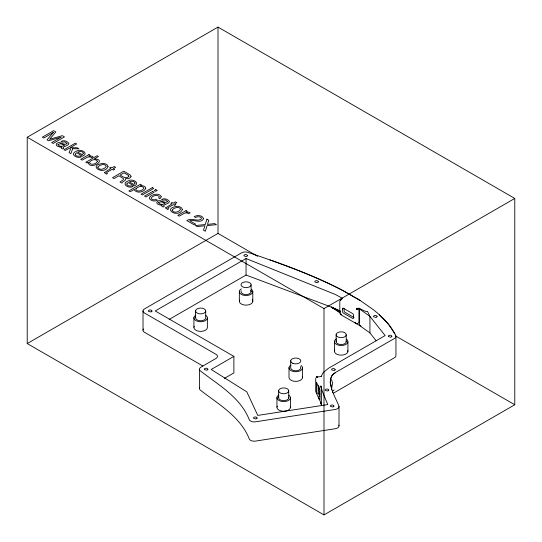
<?xml version="1.0" encoding="UTF-8"?>
<svg xmlns="http://www.w3.org/2000/svg" width="542" height="542" viewBox="0 0 542 542"><rect width="100%" height="100%" fill="white"/><g stroke="black" fill="none" stroke-linecap="round" stroke-linejoin="round"><path stroke-width="0.81" d="M356.988 308.696L357.835 309.218L356.988 308.323L356.446 309.346L356.988 308.323L357.53 309.346L356.622 308.608L356.29 309.286L357.693 308.994L356.988 308.696L356.988 309.421L356.805 308.452L357.693 309.286L356.988 308.493L356.805 309.407L356.805 308.452M320.993 386.717L320.891 385.87L321.481 389.481L321.447 388.946M330.444 379.664C330.044 389.068 335.43 397.482 338.852 405.877A5.061 2.92 0 0 1 335.281 409.454L255.526 421.812A5.081 2.934 0 0 1 251.671 421.527L250.628 421.059A5.081 2.934 0 0 1 249.279 419.745C240.445 397.272 218.534 385.064 200.445 370.938A5.054 2.92 0 0 1 200.94 367.144L216.001 358.445A5.061 2.92 0 0 0 216.001 354.319L144.49 313.032A5.061 2.92 0 0 1 144.49 308.899L241.651 252.809A5.061 2.92 0 0 1 247.748 252.342C280.16 263.155 312.463 274.767 342.842 290.526L360.362 300.58L373.621 309.916C382.476 316.968 390.775 325.241 395.741 335.552A5.068 2.927 0 0 1 394.468 338.452L335.552 372.462C331.108 374.603 329.59 379.915 330.444 384.508M320.281 401.866L321.467 404.786L321.392 389.21M341.656 299.286L341.67 299.076A1.701 1.009 58.6 0 1 341.894 298.601L342.693 298.486L335.491 294.536L246.048 258.527L155.222 310.966L233.887 356.385L233.887 372.903L224.381 378.391M321.379 388.363L321.44 388.817M340.606 299.38L341.121 299.231L340.315 299.672L341.494 299.38L340.43 300.092L341.494 299.38L340.43 299.469M321.21 376.277L323.168 372.679L328.398 368.33L385.138 335.573L369.929 316.386L367.483 311.352C364.793 312.836 355.925 304.577 358.939 309.956L358.939 322.341L358.486 323.154A1.707 0.915 63.4 0 1 358.005 323.079M318.94 386.304L318.94 390.755L319.916 394.407M317.26 376.893L316.243 377.693L317.395 377.117L316.21 377.483L317.327 376.981L316.995 376.853L316.474 377.083L321.508 376.473M330.444 380.586L331.04 379.536L331.69 379.888L332.564 383.147L331.406 389.894M330.457 379.596L331.989 375.565M356.148 323.554L357.693 323.621L356.148 323.554L340.647 314.604M356.873 308.479L356.622 309.387L356.683 308.635M321.338 388.119L321.203 387.55M357.178 323.56L356.406 323.669L357.571 323.669L356.29 323.615L357.53 323.635M340.952 314.685C341.562 313.872 339.746 314.868 341.277 314.597M317.327 376.981C315.369 377.157 318.018 376.805 316.894 377.259M340.999 299.353L340.301 299.78L340.972 299.448C340.484 300.654 340.478 299.523 341.257 299.326M321.365 388.248L321.42 388.668M341.121 299.658L340.952 299.218M332.171 375.321L335.552 372.462M332.944 390.951L334.129 389.922M341.074 299.624C340.749 300.634 340.064 299.177 341.026 299.306M357.07 323.703L356.29 323.621L356.832 323.689M316.887 377.117L316.21 377.591L317.145 376.826M333.635 393.065L394.468 357.72A5.068 2.927 0 0 0 395.945 355.484L395.945 336.209M27.222 137.248L218.006 27.1L514.778 198.44L514.778 404.752L323.994 514.9L27.222 343.56L27.222 137.248L323.994 308.588L514.778 198.44M27.222 343.56L218.006 233.412L257.572 256.258M169.138 319.448L246.048 275.045L331.711 307.219L340.125 310.986M233.887 356.385L211.211 369.475L246.854 391.907L257.775 415.416L327.774 404.569L322.402 391.595L321.02 386.839M321.203 403.634L321.467 404.786L320.288 401.71M340.979 299.496L340.315 299.889L341.23 299.421M316.88 377.212L316.44 377.523L317.172 377.056M356.683 323.649L356.873 323.588M341.026 314.59L340.315 314.014L340.979 314.502M316.46 393.316L319.956 400.843L319.956 389.82L316.46 382.293L316.46 393.316L318.168 393.052L319.929 396.859M317.05 376.954L317.111 376.927M340.999 314.55L340.525 313.716M356.751 308.662L357.178 309.407L357.07 308.689M361.019 325.898L359.4 325.403L354.746 322.314M321.277 403.878L320.993 402.943M269.95 259.903C294.767 268.778 319.462 278.283 342.842 290.526M339.976 312.917L331.711 307.219L340.139 311.176M354.116 317.598L344.773 312.151A1.728 0.996 60 0 1 344.163 311.271L343.933 308.235M356.446 308.791L357.53 308.791L357.11 308.479M335.627 309.482L331.711 307.219L340.288 311.426M340.207 312.057L331.711 307.219L340.349 311.636M340.999 314.36L340.43 313.804L341.304 314.401M340.071 311.894L331.711 307.219L340.437 311.84M331.711 307.219L339.807 311.636M342.93 290.553L360.362 300.58M395.335 335.796L514.778 404.752M202.871 366.006L144.49 332.3A5.061 2.92 0 0 1 143.508 328.974M379.285 314.665L388.478 324.218L394.881 333.886M369.929 332.903L359.4 325.403L359.4 308.879L369.929 316.386L369.929 332.903L376.223 340.843M318.208 396.751L319.394 399.671M320.993 403.099L321.467 404.786L321.44 403.356M330.444 383.052L331.209 387.022M347.91 341.86L347.91 351.494M346.23 334.915A5.061 2.92 0 0 1 338.391 337.171A5.061 2.92 0 0 1 338.919 332.124A5.061 2.92 0 0 1 346.23 334.915L346.23 341.799M339.807 300.756L339.807 313.147M339.007 406.419L339.007 425.694M336.128 334.563L336.128 341.446M334.448 341.385L334.448 351.026M332.524 391.188L332.524 392.625M323.994 308.588L323.994 514.9M318.168 385.179L318.168 393.052M315.715 378.438L315.715 392.205M302.483 368.079L302.483 377.72M290.702 360.789L290.702 367.672A5.061 2.92 0 0 0 296.664 370.721A5.061 2.92 0 0 0 300.363 366.649M290.41 397.95L290.41 407.591M289.015 367.612L289.015 377.246A6.741 3.896 0 0 0 296.156 381.372A6.741 3.896 0 0 0 302.382 376.778M288.73 391.012A5.061 2.92 0 0 1 280.892 393.268A5.061 2.92 0 0 1 281.42 388.221A5.061 2.92 0 0 1 288.73 391.012L288.73 397.896M278.629 390.66L278.629 397.543M276.948 397.482L276.948 407.117M252.796 291.86L252.796 301.494M251.109 284.916A5.061 2.92 0 0 1 243.277 287.179A5.061 2.92 0 0 1 243.805 282.131A5.061 2.92 0 0 1 251.109 284.916L251.109 291.799M246.048 258.527L246.048 275.045M239.334 291.393L239.334 301.027M218.006 27.1L218.006 233.412M207.376 318.086L207.376 327.72A6.741 3.896 0 0 1 199.429 331.318A6.741 3.896 0 0 1 194.205 326.331M205.696 311.142A5.061 2.92 0 0 1 197.857 313.405A5.061 2.92 0 0 1 198.386 308.351A5.061 2.92 0 0 1 205.696 311.142L205.696 318.025A5.061 2.92 0 0 1 199.734 320.722A5.061 2.92 0 0 1 195.818 316.982M199.47 369.332L199.47 388.6M195.594 310.79L195.594 317.673M193.914 317.612L193.914 327.253M143.013 310.884L143.013 330.159M199.808 387.422A5.054 2.92 0 0 0 200.445 390.206C218.562 404.332 240.418 416.574 249.32 439.02A5.081 2.934 0 0 0 250.587 440.328L251.671 440.802A5.081 2.934 0 0 0 255.526 441.086L335.281 428.729A5.061 2.92 0 0 0 338.852 425.152M347.815 350.559A6.741 3.896 0 0 1 340.776 355.146A6.741 3.896 0 0 1 334.739 350.098M252.213 299.665A6.741 3.896 0 0 1 246.468 305.146A6.741 3.896 0 0 1 239.625 300.105M290.316 406.656A6.741 3.896 0 0 1 283.27 411.243A6.741 3.896 0 0 1 277.24 406.195M288.988 395.314A6.741 3.896 0 0 1 288.053 400.68A6.741 3.896 0 0 1 278.724 400.355A6.741 3.896 0 0 1 278.913 394.962M301.061 365.443A6.741 3.896 0 0 1 300.119 370.809A6.741 3.896 0 0 1 290.79 370.484A6.741 3.896 0 0 1 290.979 365.091M205.953 315.451A6.741 3.896 0 0 1 205.012 320.817A6.741 3.896 0 0 1 195.689 320.491A6.741 3.896 0 0 1 195.879 315.098M346.487 339.217A6.741 3.896 0 0 1 345.552 344.59A6.741 3.896 0 0 1 336.223 344.265A6.741 3.896 0 0 1 336.413 338.865M251.373 289.225A6.741 3.896 0 0 1 250.431 294.591A6.741 3.896 0 0 1 241.109 294.265A6.741 3.896 0 0 1 241.292 288.872M288.656 397.191A5.061 2.92 0 0 1 283.371 400.633A5.061 2.92 0 0 1 278.852 396.846M346.155 341.094A5.061 2.92 0 0 1 340.877 344.536A5.061 2.92 0 0 1 336.352 340.755M250.675 290.424A5.061 2.92 0 0 1 246.366 294.543A5.061 2.92 0 0 1 241.231 290.756M161.231 196.814L159.951 198.765L158.61 197.986L159.314 196.936L159.118 196.387C156.807 194.28 152.871 195.689 151.238 197.965A2.398 1.382 0 0 0 151.564 199.07L153.921 199.89L156.062 199.456L157.404 200.235L155.581 200.818A3.99 2.304 0 0 1 153.034 200.858C142.322 197.755 158.759 190.283 161.231 196.814M104.41 172.58L106.408 174.151L107.499 173.521L106.537 172.898L106.821 172.397L112.194 169.3L113.508 170.059L114.633 169.402L113.319 168.643L115.615 167.322L114.22 166.516L111.923 167.837L110.812 167.193L109.68 167.851L110.792 168.494L104.41 172.58M165.608 207.911L167.613 209.49L168.704 208.86L167.742 208.236L168.027 207.735L173.399 204.632L174.707 205.391L175.838 204.74L174.524 203.982L176.821 202.654L175.425 201.848L173.128 203.175L172.01 202.532L170.886 203.182L171.997 203.826L165.608 207.911M75.209 154.219C75.46 156.286 78.482 156.509 80.094 155.981L81.449 156.767C77.262 159.179 69.003 154.036 76.442 151.198C80.02 148.257 89.565 153.027 82.655 156.204L76.632 152.722L75.209 154.219M126.801 184.009C127.045 186.069 130.066 186.292 131.679 185.764L133.041 186.55C128.847 188.962 120.588 183.819 128.027 180.981C131.604 178.04 141.15 182.81 134.247 185.987L128.217 182.505L126.801 184.009M342.456 308.872L342.673 312.131A1.728 0.996 60 0 0 343.282 313.012L352.815 318.513A1.728 0.996 60 0 0 353.425 318.33L353.425 314.577A1.728 0.996 60 0 0 352.815 313.689L343.282 308.188A1.728 0.996 60 0 0 342.673 308.371L342.456 308.872M66.896 143.332L66.856 143.786C63.821 145.988 59.877 140.378 56.639 143.508C54.681 146.096 59.728 147.302 61.578 147.011L61.056 147.593L61.592 148.481L62.682 148.955L63.699 148.359C60.724 146.97 68.658 145.9 68.854 143.745L68.78 143.339C67.161 141.015 63.617 139.911 61.077 141.381L62.364 142.126L64.701 141.862L66.896 143.332M167.451 201.38L167.41 201.841C164.375 204.043 160.432 198.426 157.194 201.563C155.229 204.151 160.283 205.357 162.133 205.066L161.611 205.642L162.146 206.536L163.237 207.003L164.253 206.414C161.279 205.025 169.212 203.955 169.409 201.8L169.334 201.394C167.715 199.07 164.172 197.965 161.631 199.436L162.918 200.181L165.256 199.917L167.451 201.38M151.95 311.04L151.95 311.074A1.775 1.023 0 0 1 150.778 311.955L148.501 311.318A1.775 1.023 0 0 1 149.185 310.146A1.775 1.023 0 0 1 151.32 310.207L151.95 311.04M207.871 369.298L207.871 369.332A1.775 1.023 0 0 1 206.698 370.213L204.422 369.576A1.775 1.023 0 0 1 205.106 368.404A1.775 1.023 0 0 1 207.247 368.472L207.871 369.298M247.43 255.648L247.423 255.675A1.775 1.023 0 0 1 246.251 256.562L243.975 255.919A1.775 1.023 0 0 1 244.659 254.754A1.775 1.023 0 0 1 246.8 254.815L247.43 255.648M257.077 418.017L257.071 418.051A1.775 1.023 0 0 1 255.899 418.939L253.622 418.295A1.775 1.023 0 0 1 254.306 417.13A1.775 1.023 0 0 1 256.447 417.191L257.077 418.017M318.371 281.745L318.364 281.779A1.775 1.023 0 0 1 317.192 282.667L314.916 282.023A1.775 1.023 0 0 1 315.6 280.851A1.775 1.023 0 0 1 317.741 280.919L318.371 281.745M335.159 369.63L335.152 369.664A1.775 1.023 0 0 1 333.987 370.552L331.704 369.908A1.775 1.023 0 0 1 332.395 368.736A1.775 1.023 0 0 1 334.529 368.804L335.159 369.63M333.892 406.08L333.892 406.107A1.775 1.023 0 0 1 332.72 406.995L330.444 406.358A1.775 1.023 0 0 1 331.128 405.186A1.775 1.023 0 0 1 333.262 405.247L333.892 406.08M377.09 316.514L377.083 316.548A1.775 1.023 0 0 1 375.911 317.436L373.634 316.792A1.775 1.023 0 0 1 374.319 315.627A1.775 1.023 0 0 1 376.46 315.688L377.09 316.514M391.839 336.297L391.832 336.331A1.775 1.023 0 0 1 390.667 337.219L388.384 336.575A1.775 1.023 0 0 1 389.075 335.41A1.775 1.023 0 0 1 391.209 335.471L391.839 336.297M328.757 390.098L328.757 390.132A1.775 1.023 0 0 1 327.585 391.012L325.308 390.376A1.775 1.023 0 0 1 325.993 389.203A1.775 1.023 0 0 1 328.127 389.264L328.757 390.098M97.872 167.187L97.824 167.6C99.565 170.703 104.918 169.145 106.239 166.414L105.798 165.506L104.559 164.775A2.663 1.538 0 0 0 102.397 164.578L99.491 165.588L97.872 167.187M172.2 210.1L172.146 210.506C173.887 213.616 179.239 212.058 180.561 209.32L180.127 208.413L178.88 207.688A2.663 1.538 0 0 0 176.719 207.484L173.813 208.501L172.2 210.1M131.049 176.292L130.507 177.519L128.684 178.562L125.426 178.731L125.398 180.195L122.356 182.268L121.903 183.101L120.026 182.017L123.319 179.693L123.542 178.697L118.901 175.777L114.057 178.569L112.533 177.688L123.813 171.177L130.121 174.924L131.049 176.292M97.506 161.245C96.442 163.996 91.429 165.601 89.457 162.864L89.43 162.363C90.805 159.795 95.846 158.318 97.506 161.245M88.143 162.397C89.654 170.744 107.973 159.714 94.389 158.867L98.481 156.502L97.14 155.73L85.812 162.268L87.093 163L88.143 162.397M108.082 166.57C104.281 175.791 87.126 165.832 102.397 163.488A4.803 2.771 0 0 1 105.534 163.969L107.153 164.883L108.082 166.57M182.403 209.483C178.609 218.704 161.448 208.738 176.719 206.394A4.803 2.771 0 0 1 179.856 206.875L181.475 207.796L182.403 209.483M58.143 144.382L58.062 144.802C59.471 146.835 62.797 146.679 64.606 145.188L60.358 143.711L58.143 144.382M158.698 202.437L158.616 202.857C160.025 204.89 163.352 204.734 165.161 203.243L160.913 201.766L158.698 202.437M83.488 153.25L82.337 154.748L77.763 152.112C79.498 151.218 82.669 151.076 83.488 153.25M135.073 183.033L133.921 184.531L129.355 181.895C131.083 181.001 134.253 180.859 135.073 183.033M128.901 176.204C127.038 179.687 122.282 176.529 120.175 175.039L124.03 172.817L128.407 175.412L128.901 176.204M203.582 218.69C200.967 223.941 193.982 219.3 189.68 220.723L195.689 224.192L194.382 224.944L186.827 220.587C191.299 217.301 197.003 221.996 201.306 219.076L201.285 217.816L199.842 216.895L197.525 216.719L195.601 217.457L194.199 216.644C197.01 214.808 202.464 215.093 203.582 218.69M145.784 188.399C144.016 192.173 137.295 193.697 134.497 190.222L134.47 189.287L130.27 191.719L128.881 190.919L140.351 184.294L141.699 185.073L140.608 185.703C142.526 185.527 145.622 186.021 145.784 188.399M206.949 219.171L205.235 224.53L195.411 225.54L197.254 226.603L205.018 225.729L203.419 230.167L205.316 231.258L207.132 225.628L216.421 224.639L214.598 223.589L207.423 224.429L208.86 220.276L206.949 219.171M72.682 148.738L70.86 153.63L69.091 152.614L70.677 148.732L68.455 148.677L65.365 150.459L64.037 149.694L75.324 143.176L76.652 143.948L70.101 147.729L77.14 147.756L78.908 148.779L72.682 148.738M135.981 188.684L135.785 189.673C137.804 192.275 142.356 190.791 143.833 188.318L143.82 187.817C141.916 185.208 137.831 186.719 135.981 188.684M53.299 132.505L47.025 139.87L48.536 140.744L61.273 137.106L51.727 142.587L53.177 143.42L64.464 136.909L62.296 135.656L49.539 139.308L55.833 131.93L53.644 130.663L42.364 137.18L43.821 138.02L53.299 132.505M88.949 154.578L80.724 159.328L82.106 160.12L87.804 156.997L90.135 156.923L91.639 157.641L93.095 156.801L91.767 156.164L88.841 156.157L90.263 155.33L88.949 154.578M152.343 187.647L141.055 194.158L142.444 194.957L153.725 188.44L152.343 187.647M152.702 191.428L144.518 196.157L145.92 196.97L154.111 192.241L152.702 191.428M155.798 189.639L154.233 190.547L155.635 191.353L157.207 190.452L155.798 189.639M186.008 210.614L177.783 215.364L179.165 216.156L184.863 213.033L187.193 212.959L188.697 213.683L190.154 212.837L188.826 212.2L185.899 212.193L187.322 211.373L186.008 210.614M292.958 363.397A5.061 2.92 0 0 0 300.796 361.141A5.061 2.92 0 0 0 293.486 358.35A5.061 2.92 0 0 0 292.958 363.397"/></g></svg>
